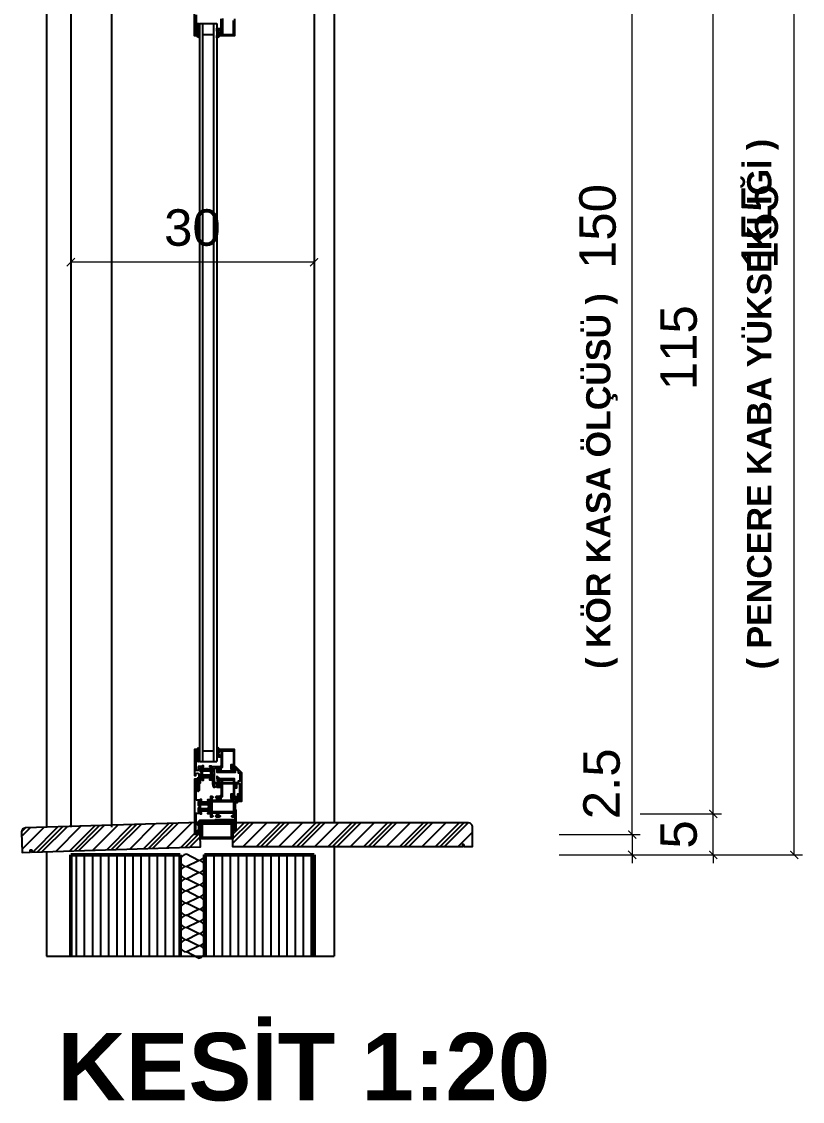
# Model space of a CAD drawing. Extents: x 386248 to 427517, y 4539405 to 4542296.
# Drawn here: x 414669.4 to 414910.2, y 4541686.1 to 4542019 of the extents above; entities that cross this region are included whole.
import ezdxf

# ---------------------------------------------------------------- set-up
doc = ezdxf.new("R2010")
doc.units = 0
for name, color, linetype, lineweight in [('DOGRAMA', 1, 'Continuous', 25), ('duvaar', 133, 'Continuous', 50), ('METAL', 251, 'Continuous', 25), ('olculer', 21, 'Continuous', 20), ('YAZI', 7, 'Continuous', 25)]:
    doc.layers.add(name, color=color, linetype=linetype, lineweight=lineweight)
doc.layers.add('Tarama', color=7, linetype='Continuous')
doc.styles.add('PıNaR', font='')
doc.styles.get("Standard").update_dxf_attribs({"font": 'arial.ttf'})
doc.styles.get('PıNaR').set_extended_font_data('Times New Roman Tur')
pattern_1 = [(45, (497098.47904, 4549194.28435), (-0.2209708691, 0.2209708691), []), (135, (497098.47904, 4549194.28435), (-0.2209708691, -0.2209708691), [])]
pattern_2 = [(45, (497098.47904, 4549343.28435), (-0.2209708691, 0.2209708691), []), (135, (497098.47904, 4549343.28435), (-0.2209708691, -0.2209708691), [])]

# ---------------------------------------------------------------- blocks, each defined once
blk = doc.blocks.new('_ArchTick')
at = {"color": 0, "linetype": 'ByBlock', "const_width": 0.15}
blk.add_lwpolyline([(-0.5, -0.5), (0.5, 0.5)], dxfattribs=at)

msp = doc.modelspace()

# ---------------------------------------------------------------- hatches: boundary and pattern name
at = {"layer": 'Tarama', "ltscale": 0.125}
h = msp.add_hatch(dxfattribs=at)
h.set_pattern_fill('ANSI37', color=256, scale=2.5, style=0)
h.set_pattern_definition(pattern_2)
h.paths.add_polyline_path([(414723.223, 4542015.508), (414723.522, 4542015.243), (414723.672, 4542015.236), (414723.72, 4542015.46), (414723.964, 4542015.494), (414724.08, 4542015.358), (414724.056, 4542014.58), (414723.61, 4542014.611), (414723.569, 4542014.583), (414723.711, 4542014.311), (414723.963, 4542014.196), (414724.246, 4542013.966), (414724.246, 4542018.074), (414724.036, 4542018.08), (414724.009, 4542017.325), (414723.678, 4542017.307), (414723.703, 4542017.557), (414723.533, 4542017.474), (414723.22, 4542017.216)])
h.paths.add_polyline_path([(414723.495, 4542015.78), (414723.507, 4542017.013), (414723.954, 4542017.005), (414724.036, 4542016.883), (414724.032, 4542015.828), (414723.93, 4542015.712), (414723.604, 4542015.712)], flags=16)
h = msp.add_hatch(dxfattribs=at)
h.set_pattern_fill('ANSI37', color=256, scale=2.5, style=0)
h.set_pattern_definition(pattern_2)
h.paths.add_polyline_path([(414729.685, 4542016.958), (414729.952, 4542016.708), (414730.072, 4542016.341), (414730.297, 4542015.869), (414730.371, 4542015.303), (414730.103, 4542015.27), (414730.093, 4542014.985), (414730.069, 4542014.678), (414730.142, 4542014.587), (414730.456, 4542014.617), (414730.484, 4542014.503), (414730.195, 4542014.243), (414729.736, 4542013.999), (414729.64, 4542014.005), (414729.651, 4542014.537), (414729.736, 4542014.792), (414729.793, 4542014.968), (414729.816, 4542015.512), (414729.787, 4542015.954), (414729.691, 4542016.226), (414729.657, 4542016.595), (414729.674, 4542016.912)])
h = msp.add_hatch(dxfattribs=at)
h.set_pattern_fill('ANSI37', color=256, scale=2.5, style=0)
h.set_pattern_definition(pattern_1)
h.paths.add_polyline_path([(414723.22, 4541791.989), (414723.533, 4541791.73), (414723.703, 4541791.648), (414723.678, 4541791.898), (414724.009, 4541791.88), (414724.036, 4541791.125), (414724.246, 4541791.131), (414724.246, 4541795.239), (414723.963, 4541795.009), (414723.711, 4541794.893), (414723.569, 4541794.621), (414723.61, 4541794.594), (414724.056, 4541794.625), (414724.08, 4541793.846), (414723.964, 4541793.71), (414723.72, 4541793.744), (414723.672, 4541793.969), (414723.522, 4541793.962), (414723.223, 4541793.697)])
h.paths.add_polyline_path([(414723.495, 4541793.425), (414723.604, 4541793.493), (414723.93, 4541793.493), (414724.032, 4541793.377), (414724.036, 4541792.322), (414723.954, 4541792.2), (414723.507, 4541792.191)], flags=16)
h = msp.add_hatch(dxfattribs=at)
h.set_pattern_fill('ANSI37', color=256, scale=2.5, style=0)
h.set_pattern_definition(pattern_1)
h.paths.add_polyline_path([(414729.685, 4541792.247), (414729.952, 4541792.497), (414730.072, 4541792.864), (414730.297, 4541793.335), (414730.371, 4541793.902), (414730.103, 4541793.935), (414730.093, 4541794.22), (414730.069, 4541794.527), (414730.142, 4541794.618), (414730.456, 4541794.588), (414730.484, 4541794.701), (414730.195, 4541794.962), (414729.736, 4541795.206), (414729.64, 4541795.2), (414729.651, 4541794.667), (414729.736, 4541794.412), (414729.793, 4541794.237), (414729.816, 4541793.693), (414729.787, 4541793.25), (414729.691, 4541792.978), (414729.657, 4541792.61), (414729.674, 4541792.293)])
h = msp.add_hatch(dxfattribs=at)
h.set_pattern_fill('ANSI37', color=256, scale=2.5, style=0)
h.set_pattern_definition(pattern_1)
h.paths.add_polyline_path([(414724.621, 4541787.658), (414724.746, 4541787.658), (414725.246, 4541787.946), (414727.746, 4541787.946), (414728.246, 4541787.658), (414728.371, 4541787.658), (414728.371, 4541788.946), (414728.246, 4541788.946), (414727.746, 4541788.658), (414725.246, 4541788.658), (414724.746, 4541788.946), (414724.621, 4541788.946)])
h = msp.add_hatch(dxfattribs=at)
h.set_pattern_fill('ANSI37', color=256, scale=2.5, style=0)
h.set_pattern_definition(pattern_1)
h.paths.add_polyline_path([(414724.621, 4541785.696), (414724.746, 4541785.696), (414725.246, 4541785.985), (414727.746, 4541785.985), (414728.246, 4541785.696), (414728.371, 4541785.696), (414728.371, 4541786.985), (414728.246, 4541786.985), (414727.746, 4541786.696), (414725.246, 4541786.696), (414724.746, 4541786.985), (414724.621, 4541786.985)])
h = msp.add_hatch(dxfattribs=at)
h.set_pattern_fill('ANSI37', color=256, scale=2.5, style=0)
h.set_pattern_definition(pattern_1)
h.paths.add_polyline_path([(414723.22, 4541782.864), (414723.533, 4541782.605), (414723.703, 4541782.523), (414723.678, 4541782.773), (414724.009, 4541782.755), (414724.036, 4541782), (414724.246, 4541782.006), (414724.246, 4541786.114), (414723.963, 4541785.884), (414723.711, 4541785.768), (414723.569, 4541785.496), (414723.61, 4541785.469), (414724.056, 4541785.5), (414724.08, 4541784.721), (414723.964, 4541784.585), (414723.72, 4541784.619), (414723.672, 4541784.844), (414723.522, 4541784.837), (414723.223, 4541784.572)])
h.paths.add_polyline_path([(414723.495, 4541784.3), (414723.604, 4541784.368), (414723.93, 4541784.368), (414724.032, 4541784.252), (414724.036, 4541783.197), (414723.954, 4541783.075), (414723.507, 4541783.066)], flags=16)
h = msp.add_hatch(dxfattribs=at)
h.set_pattern_fill('ANSI37', color=256, scale=2.5, style=0)
h.set_pattern_definition(pattern_1)
h.paths.add_polyline_path([(414729.685, 4541783.247), (414729.952, 4541783.497), (414730.072, 4541783.864), (414730.297, 4541784.335), (414730.371, 4541784.902), (414730.103, 4541784.935), (414730.093, 4541785.22), (414730.069, 4541785.527), (414730.142, 4541785.618), (414730.456, 4541785.588), (414730.484, 4541785.701), (414730.195, 4541785.962), (414729.736, 4541786.206), (414729.64, 4541786.2), (414729.651, 4541785.667), (414729.736, 4541785.412), (414729.793, 4541785.237), (414729.816, 4541784.693), (414729.787, 4541784.25), (414729.691, 4541783.978), (414729.657, 4541783.61), (414729.674, 4541783.293)])
h = msp.add_hatch(dxfattribs=at)
h.set_pattern_fill('ANSI37', color=256, scale=2.5, style=0)
h.set_pattern_definition(pattern_1)
h.paths.add_polyline_path([(414736.023, 4541779.794), (414736.004, 4541780.008), (414735.77, 4541780.047), (414735.731, 4541779.911), (414735.825, 4541778.632), (414735.722, 4541778.543), (414735.634, 4541778.551), (414735.59, 4541778.558), (414735.472, 4541779.301), (414735.443, 4541779.508), (414735.281, 4541779.485), (414735.296, 4541778.286), (414735.472, 4541778.197), (414735.906, 4541778.22), (414736.016, 4541778.271), (414736.024, 4541778.58), (414736.059, 4541779.347), (414736.389, 4541779.39), (414736.41, 4541779.337), (414736.42, 4541779.214), (414736.415, 4541779.071), (414736.516, 4541778.996), (414736.731, 4541779.008), (414736.78, 4541779.081), (414736.824, 4541779.208), (414736.843, 4541779.865), (414736.829, 4541780.076), (414736.731, 4541780.144), (414736.496, 4541780.144), (414736.412, 4541780.066), (414736.412, 4541779.875), (414736.265, 4541779.836)])
h.paths.add_polyline_path([(414736.512, 4541779.737), (414736.682, 4541779.779), (414736.724, 4541779.676), (414736.688, 4541779.464), (414736.597, 4541779.403), (414736.506, 4541779.428), (414736.494, 4541779.561)], flags=16)
h = msp.add_hatch(dxfattribs=at)
h.set_pattern_fill('ANSI37', color=256, scale=2.5, style=0)
h.set_pattern_definition(pattern_1)
h.paths.add_polyline_path([(414723.996, 4541777.283), (414724.121, 4541777.283), (414724.621, 4541777.571), (414727.121, 4541777.571), (414727.621, 4541777.283), (414727.746, 4541777.283), (414727.746, 4541778.571), (414727.621, 4541778.571), (414727.121, 4541778.283), (414724.621, 4541778.283), (414724.121, 4541778.571), (414723.996, 4541778.571)])
h = msp.add_hatch(dxfattribs=at)
h.set_pattern_fill('ANSI37', color=256, scale=2.5, style=0)
h.set_pattern_definition(pattern_1)
h.paths.add_polyline_path([(414723.996, 4541775.321), (414724.121, 4541775.321), (414724.621, 4541775.61), (414727.121, 4541775.61), (414727.621, 4541775.321), (414727.746, 4541775.321), (414727.746, 4541776.61), (414727.621, 4541776.61), (414727.121, 4541776.321), (414724.621, 4541776.321), (414724.121, 4541776.61), (414723.996, 4541776.61)])
h = msp.add_hatch(dxfattribs=at)
h.set_pattern_fill('PLASTI', color=256, scale=31.25, angle=45, style=0)
h.set_pattern_definition([(45, (497098.479, 4549133.034), (-5.5242717, 5.5242717), []), (45, (497097.7885, 4549133.725), (-5.5242717, 5.5242717), []), (45, (497097.098, 4549134.4154), (-5.5242717, 5.5242717), []), (45, (497095.026, 4549136.487), (-5.5242717, 5.5242717), [])])
edge = h.paths.add_edge_path()
edge.add_line((414724.386, 4541772.068), (414670.586, 4541770.368))
edge.add_arc((414670.675, 4541769.122), 1.25, 94.08511, 181.78991)
edge.add_line((414669.425, 4541769.083), (414669.621, 4541762.835))
edge.add_line((414669.621, 4541762.835), (414672.119, 4541762.913))
edge.add_line((414672.119, 4541762.913), (414672.104, 4541763.412))
edge.add_arc((414672.354, 4541763.42), 0.25, 1.79052, 181.7893, ccw=False)
edge.add_line((414672.603, 4541763.428), (414672.619, 4541762.928))
edge.add_line((414672.619, 4541762.928), (414724.621, 4541764.571))
edge.add_line((414724.621, 4541764.571), (414724.386, 4541772.068))
h = msp.add_hatch(dxfattribs=at)
h.set_pattern_fill('ANSI37', color=256, scale=2.5, style=0)
h.set_pattern_definition(pattern_1)
edge = h.paths.add_edge_path()
edge.add_line((414723.996, 4541768.446), (414724.621, 4541768.446))
edge.add_line((414724.621, 4541768.446), (414724.621, 4541772.071))
edge.add_line((414724.621, 4541772.071), (414734.621, 4541772.071))
edge.add_line((414734.621, 4541772.071), (414734.621, 4541769.696))
edge.add_line((414734.621, 4541769.696), (414735.246, 4541769.696))
edge.add_line((414735.246, 4541769.696), (414735.246, 4541772.196))
edge.add_arc((414734.746, 4541772.196), 0.5, 0, 90)
edge.add_line((414734.746, 4541772.696), (414724.496, 4541772.696))
edge.add_arc((414724.496, 4541772.196), 0.5, 90, 180)
edge.add_line((414723.996, 4541772.196), (414723.996, 4541768.446))
h = msp.add_hatch(dxfattribs=at)
h.set_pattern_fill('PLASTI', color=256, scale=31.25, angle=45, style=0)
h.set_pattern_definition([(45, (206597.895, 4510063.1736), (-5.52427173, 5.52427173), []), (45, (206597.204, 4510063.864), (-5.52427173, 5.52427173), []), (45, (206596.514, 4510064.555), (-5.52427173, 5.52427173), []), (45, (206594.442, 4510066.626), (-5.52427173, 5.52427173), [])])
edge = h.paths.add_edge_path()
edge.add_line((414734.621, 4541772.071), (414807.171, 4541772.071))
edge.add_arc((414807.121, 4541770.822), 1.25, 360, 87.7048, ccw=False)
edge.add_line((414808.371, 4541770.822), (414808.371, 4541764.571))
edge.add_line((414808.371, 4541764.571), (414805.871, 4541764.571))
edge.add_line((414805.871, 4541764.571), (414805.871, 4541765.071))
edge.add_arc((414805.621, 4541765.071), 0.25, 0.00061, 179.99939)
edge.add_line((414805.371, 4541765.071), (414805.371, 4541764.571))
edge.add_line((414805.371, 4541764.571), (414734.621, 4541764.571))
edge.add_line((414734.621, 4541764.571), (414734.621, 4541772.071))
at = {"layer": 'Tarama'}
h = msp.add_hatch(dxfattribs=at)
h.set_pattern_fill('LINE', color=256, scale=20, angle=90, style=0)
h.set_pattern_definition([(90, (398116.3495, 4488894.4425), (-2.5, -2e-11), [])])
h.paths.add_polyline_path([(414718.371, 4541762.071), (414684.621, 4541762.071), (414684.621, 4541730.821), (414718.371, 4541730.821)])
h.paths.add_polyline_path([(414759.621, 4541762.071), (414725.893, 4541762.071, -0.0214653), (414725.871, 4541761.911), (414725.871, 4541758.836, -0.0920337), (414725.871, 4541758.149), (414725.871, 4541755.074, -0.0920337), (414725.871, 4541754.387), (414725.871, 4541751.312, -0.0920337), (414725.871, 4541750.626), (414725.871, 4541747.584, -0.1003481), (414725.871, 4541746.836), (414725.871, 4541743.822, -0.1003481), (414725.871, 4541743.074), (414725.871, 4541740.06, -0.1003481), (414725.871, 4541739.312), (414725.871, 4541736.298, -0.1003481), (414725.871, 4541735.55), (414725.871, 4541732.536, -0.1003481), (414725.871, 4541731.788), (414725.871, 4541730.821), (414759.621, 4541730.821)])

# ---------------------------------------------------------------- linework, layer by layer
at = {"layer": 'DOGRAMA', "ltscale": 0.125}
for p, q in [((414759.621, 4542143.321, 62.5), (414759.621, 4541772.071, 62.5)), ((414765.871, 4542143.321, 62.5), (414765.871, 4541772.071, 62.5)), ((414677.121, 4542142.071, 62.5), (414677.121, 4541770.575, 62.5)), ((414684.621, 4542142.071, 62.5), (414684.621, 4541770.575, 62.5)), ((414697.121, 4542142.071, 62.5), (414697.121, 4541770.575, 62.5))]:
    msp.add_line(p, q, dxfattribs=at)
at = {"layer": 'DOGRAMA', "ltscale": 0.125, "elevation": 62.5}
for points in [[(414723.246, 4542021.134), (414723.246, 4542018.071), (414723.746, 4542018.071), (414723.746, 4542018.384), (414723.996, 4542018.384), (414723.996, 4542017.384), (414723.746, 4542017.384), (414723.746, 4542017.696), (414723.121, 4542017.696), (414723.121, 4542015.009), (414723.746, 4542015.009), (414723.746, 4542015.384), (414723.996, 4542015.384), (414723.996, 4542014.634), (414722.746, 4542014.634), (414722.746, 4542022.634)], [(414735.121, 4542019.884), (414735.121, 4542014.634), (414730.121, 4542014.634), (414730.121, 4542015.259), (414730.496, 4542015.259), (414730.496, 4542015.009), (414730.996, 4542015.009), (414730.996, 4542016.509), (414730.496, 4542016.509), (414730.496, 4542016.259), (414730.121, 4542016.259), (414730.121, 4542016.884), (414730.996, 4542016.884), (414730.996, 4542019.884)], [(414731.371, 4542020.009), (414731.371, 4542015.009), (414734.746, 4542015.009), (414734.746, 4542019.384)]]:
    msp.add_lwpolyline(points, dxfattribs=at)
for points in [[(414723.223, 4542015.508), (414723.22, 4542017.216), (414723.533, 4542017.474), (414723.703, 4542017.557), (414723.687, 4542017.398), (414723.757, 4542017.311), (414724.009, 4542017.325), (414724.036, 4542018.08), (414724.246, 4542018.074), (414724.246, 4542013.966), (414723.963, 4542014.196), (414723.711, 4542014.311), (414723.569, 4542014.583), (414723.61, 4542014.611), (414724.004, 4542014.583), (414724.058, 4542014.658), (414724.08, 4542015.358), (414723.964, 4542015.494), (414723.72, 4542015.46), (414723.672, 4542015.236), (414723.522, 4542015.243)], [(414723.954, 4542017.005), (414723.58, 4542017.012), (414723.506, 4542016.917), (414723.495, 4542015.78), (414723.604, 4542015.712), (414723.93, 4542015.712), (414724.032, 4542015.828), (414724.036, 4542016.883)], [(414729.685, 4542016.958), (414729.952, 4542016.708), (414730.072, 4542016.341), (414730.297, 4542015.869), (414730.371, 4542015.303), (414730.103, 4542015.27), (414730.093, 4542014.985), (414730.069, 4542014.678), (414730.142, 4542014.587), (414730.456, 4542014.617), (414730.484, 4542014.503), (414730.195, 4542014.243), (414729.736, 4542013.999), (414729.64, 4542014.005), (414729.651, 4542014.537), (414729.736, 4542014.792), (414729.793, 4542014.968), (414729.816, 4542015.512), (414729.787, 4542015.954), (414729.691, 4542016.226), (414729.657, 4542016.595), (414729.674, 4542016.912)], [(414723.223, 4541793.697), (414723.22, 4541791.989), (414723.533, 4541791.73), (414723.703, 4541791.648), (414723.687, 4541791.807), (414723.757, 4541791.894), (414724.009, 4541791.88), (414724.036, 4541791.125), (414724.246, 4541791.131), (414724.246, 4541795.239), (414723.963, 4541795.009), (414723.711, 4541794.893), (414723.569, 4541794.621), (414723.61, 4541794.594), (414724.004, 4541794.621), (414724.058, 4541794.547), (414724.08, 4541793.846), (414723.964, 4541793.71), (414723.72, 4541793.744), (414723.672, 4541793.969), (414723.522, 4541793.962)], [(414723.954, 4541792.2), (414723.58, 4541792.193), (414723.506, 4541792.288), (414723.495, 4541793.425), (414723.604, 4541793.493), (414723.93, 4541793.493), (414724.032, 4541793.377), (414724.036, 4541792.322)], [(414723.495, 4541793.425), (414723.604, 4541793.493), (414723.93, 4541793.493), (414724.032, 4541793.377), (414724.036, 4541792.322), (414723.954, 4541792.2), (414723.58, 4541792.193), (414723.506, 4541792.288)], [(414729.685, 4541792.247), (414729.952, 4541792.497), (414730.072, 4541792.864), (414730.297, 4541793.335), (414730.371, 4541793.902), (414730.103, 4541793.935), (414730.093, 4541794.22), (414730.069, 4541794.527), (414730.142, 4541794.618), (414730.456, 4541794.588), (414730.484, 4541794.701), (414730.195, 4541794.962), (414729.736, 4541795.206), (414729.64, 4541795.2), (414729.651, 4541794.667), (414729.736, 4541794.412), (414729.793, 4541794.237), (414729.816, 4541793.693), (414729.787, 4541793.25), (414729.691, 4541792.978), (414729.657, 4541792.61), (414729.674, 4541792.293)], [(414725.246, 4541788.658), (414724.746, 4541788.946), (414724.621, 4541788.946), (414724.621, 4541787.658), (414724.746, 4541787.658), (414725.246, 4541787.946), (414727.746, 4541787.946), (414728.246, 4541787.658), (414728.371, 4541787.658), (414728.371, 4541788.946), (414728.246, 4541788.946), (414727.746, 4541788.658)], [(414725.246, 4541786.696), (414724.746, 4541786.985), (414724.621, 4541786.985), (414724.621, 4541785.696), (414724.746, 4541785.696), (414725.246, 4541785.985), (414727.746, 4541785.985), (414728.246, 4541785.696), (414728.371, 4541785.696), (414728.371, 4541786.985), (414728.246, 4541786.985), (414727.746, 4541786.696)], [(414728.871, 4541788.821), (414729.621, 4541788.821), (414729.621, 4541787.571), (414735.371, 4541787.571), (414735.371, 4541788.791), (414736.246, 4541787.916), (414736.246, 4541787.416), (414736.746, 4541787.416), (414736.746, 4541784.821), (414736.246, 4541784.821), (414736.246, 4541784.321), (414728.871, 4541784.321)], [(414723.246, 4541778.946), (414723.246, 4541782.009), (414723.746, 4541782.009), (414723.746, 4541781.696), (414723.996, 4541781.696), (414723.996, 4541782.696), (414723.746, 4541782.696), (414723.746, 4541782.384), (414723.121, 4541782.384), (414723.121, 4541785.071), (414723.746, 4541785.071), (414723.746, 4541784.696), (414723.996, 4541784.696), (414723.996, 4541785.446), (414722.746, 4541785.446), (414722.746, 4541768.446), (414723.996, 4541768.446), (414723.996, 4541769.196), (414723.746, 4541769.196), (414723.746, 4541768.821), (414723.121, 4541768.821), (414723.121, 4541771.509), (414723.746, 4541771.509), (414723.746, 4541771.196), (414723.996, 4541771.196), (414723.996, 4541772.196), (414723.746, 4541772.196), (414723.746, 4541771.884), (414723.246, 4541771.884), (414723.246, 4541774.946), (414724.246, 4541774.946), (414724.496, 4541774.696), (414724.871, 4541774.696), (414724.871, 4541775.071), (414724.621, 4541775.321), (414724.621, 4541775.61), (414724.121, 4541775.321), (414723.996, 4541775.321), (414723.996, 4541776.61), (414724.121, 4541776.61), (414724.621, 4541776.321), (414724.621, 4541776.821), (414724.496, 4541776.946), (414724.621, 4541777.071), (414724.621, 4541777.571), (414724.121, 4541777.283), (414723.996, 4541777.283), (414723.996, 4541778.571), (414724.121, 4541778.571), (414724.621, 4541778.283), (414724.621, 4541778.571), (414724.871, 4541778.821), (414724.871, 4541779.196), (414724.496, 4541779.196), (414724.246, 4541778.946)], [(414723.223, 4541784.572), (414723.22, 4541782.864), (414723.533, 4541782.605), (414723.703, 4541782.523), (414723.687, 4541782.682), (414723.757, 4541782.769), (414724.009, 4541782.755), (414724.036, 4541782), (414724.246, 4541782.006), (414724.246, 4541786.114), (414723.963, 4541785.884), (414723.711, 4541785.768), (414723.569, 4541785.496), (414723.61, 4541785.469), (414724.004, 4541785.496), (414724.058, 4541785.422), (414724.08, 4541784.721), (414723.964, 4541784.585), (414723.72, 4541784.619), (414723.672, 4541784.844), (414723.522, 4541784.837)], [(414723.954, 4541783.075), (414723.58, 4541783.068), (414723.506, 4541783.163), (414723.495, 4541784.3), (414723.604, 4541784.368), (414723.93, 4541784.368), (414724.032, 4541784.252), (414724.036, 4541783.197)], [(414723.495, 4541784.3), (414723.604, 4541784.368), (414723.93, 4541784.368), (414724.032, 4541784.252), (414724.036, 4541783.197), (414723.954, 4541783.075), (414723.58, 4541783.068), (414723.506, 4541783.163)], [(414729.685, 4541783.247), (414729.952, 4541783.497), (414730.072, 4541783.864), (414730.297, 4541784.335), (414730.371, 4541784.902), (414730.103, 4541784.935), (414730.093, 4541785.22), (414730.069, 4541785.527), (414730.142, 4541785.618), (414730.456, 4541785.588), (414730.484, 4541785.701), (414730.195, 4541785.962), (414729.736, 4541786.206), (414729.64, 4541786.2), (414729.651, 4541785.667), (414729.736, 4541785.412), (414729.793, 4541785.237), (414729.816, 4541784.693), (414729.787, 4541784.25), (414729.691, 4541783.978), (414729.657, 4541783.61), (414729.674, 4541783.293)], [(414736.023, 4541779.794), (414736.004, 4541780.008), (414735.77, 4541780.047), (414735.731, 4541779.911), (414735.825, 4541778.632), (414735.722, 4541778.543), (414735.634, 4541778.551), (414735.59, 4541778.558), (414735.472, 4541779.301), (414735.443, 4541779.508), (414735.281, 4541779.485), (414735.296, 4541778.286), (414735.472, 4541778.197), (414735.906, 4541778.22), (414736.016, 4541778.271), (414736.024, 4541778.58), (414736.059, 4541779.347), (414736.389, 4541779.39), (414736.41, 4541779.337), (414736.42, 4541779.214), (414736.415, 4541779.071), (414736.516, 4541778.996), (414736.731, 4541779.008), (414736.78, 4541779.081), (414736.824, 4541779.208), (414736.843, 4541779.865), (414736.829, 4541780.076), (414736.731, 4541780.144), (414736.496, 4541780.144), (414736.412, 4541780.066), (414736.412, 4541779.875), (414736.265, 4541779.836)], [(414736.512, 4541779.737), (414736.682, 4541779.779), (414736.724, 4541779.676), (414736.688, 4541779.464), (414736.597, 4541779.403), (414736.506, 4541779.428), (414736.494, 4541779.561)], [(414724.621, 4541778.283), (414724.121, 4541778.571), (414723.996, 4541778.571), (414723.996, 4541777.283), (414724.121, 4541777.283), (414724.621, 4541777.571), (414727.121, 4541777.571), (414727.621, 4541777.283), (414727.746, 4541777.283), (414727.746, 4541778.571), (414727.621, 4541778.571), (414727.121, 4541778.283)], [(414724.621, 4541776.321), (414724.121, 4541776.61), (414723.996, 4541776.61), (414723.996, 4541775.321), (414724.121, 4541775.321), (414724.621, 4541775.61), (414727.121, 4541775.61), (414727.621, 4541775.321), (414727.746, 4541775.321), (414727.746, 4541776.61), (414727.621, 4541776.61), (414727.121, 4541776.321)], [(414728.246, 4541775.321), (414728.246, 4541778.571), (414734.746, 4541778.571), (414734.746, 4541775.321)], [(414735.246, 4541769.696), (414735.246, 4541772.696), (414729.246, 4541772.696), (414729.246, 4541772.946), (414735.246, 4541772.946), (414735.246, 4541775.946), (414735.496, 4541775.946), (414735.496, 4541769.696)]]:
    msp.add_lwpolyline(points, close=True, dxfattribs=at)
for points in [[(414723.871, 4541789.321), (414723.871, 4541788.071), (414723.246, 4541788.071), (414723.246, 4541791.134), (414723.746, 4541791.134), (414723.746, 4541790.821), (414723.996, 4541790.821), (414723.996, 4541791.821), (414723.746, 4541791.821), (414723.746, 4541791.509), (414723.121, 4541791.509), (414723.121, 4541794.196), (414723.746, 4541794.196), (414723.746, 4541793.821), (414723.996, 4541793.821), (414723.996, 4541794.571), (414722.746, 4541794.571), (414722.746, 4541786.571), (414723.121, 4541786.571), (414723.121, 4541786.821, -1), (414724.121, 4541786.821), (414724.121, 4541784.321), (414724.621, 4541784.321), (414724.621, 4541785.321), (414724.871, 4541785.321), (414725.121, 4541785.071), (414725.496, 4541785.071), (414725.496, 4541785.446), (414725.246, 4541785.696), (414725.246, 4541785.985), (414724.746, 4541785.696), (414724.621, 4541785.696), (414724.621, 4541786.985), (414724.746, 4541786.985), (414725.246, 4541786.696), (414725.246, 4541787.196), (414725.121, 4541787.321), (414725.246, 4541787.446), (414725.246, 4541787.946), (414724.746, 4541787.658), (414724.621, 4541787.658), (414724.621, 4541788.946), (414724.746, 4541788.946), (414725.246, 4541788.658), (414725.246, 4541788.946), (414725.496, 4541789.196), (414725.496, 4541789.571), (414725.121, 4541789.571), (414724.871, 4541789.321)], [(414733.996, 4541788.509, 0.4142136), (414734.183, 4541788.321), (414734.218, 4541788.321, 0.3394543), (414734.399, 4541788.46), (414734.496, 4541788.821), (414734.371, 4541788.821), (414734.371, 4541789.446), (414734.746, 4541789.446), (414734.746, 4541789.321), (414735.121, 4541789.321), (414735.121, 4541794.571), (414730.121, 4541794.571), (414730.121, 4541793.946), (414730.496, 4541793.946), (414730.496, 4541794.196), (414730.996, 4541794.196), (414730.996, 4541792.696), (414730.496, 4541792.696), (414730.496, 4541792.946), (414730.121, 4541792.946), (414730.121, 4541792.321), (414730.996, 4541792.321), (414730.996, 4541789.321), (414730.621, 4541789.321), (414730.621, 4541788.821), (414730.371, 4541788.821), (414730.568, 4541788.085, 0.3394543), (414730.749, 4541787.946), (414730.808, 4541787.946, 0.4142136), (414730.996, 4541788.134), (414730.996, 4541788.946), (414731.121, 4541788.946, 0.4142136), (414731.371, 4541789.196), (414731.371, 4541794.196), (414734.746, 4541794.196), (414734.746, 4541789.821), (414733.996, 4541789.821)], [(414730.621, 4541783.071, -0.414213), (414730.371, 4541782.821), (414729.746, 4541782.821), (414729.746, 4541783.946), (414728.759, 4541783.946), (414729.01, 4541783.01, -0.4931454), (414728.865, 4541782.821), (414728.787, 4541782.821, -0.3394543), (414728.642, 4541782.932), (414728.371, 4541783.946), (414728.371, 4541785.321), (414728.121, 4541785.321), (414727.871, 4541785.071), (414727.496, 4541785.071), (414727.496, 4541785.446), (414727.746, 4541785.696), (414727.746, 4541785.985), (414728.246, 4541785.696), (414728.371, 4541785.696), (414728.371, 4541786.985), (414728.246, 4541786.985), (414727.746, 4541786.696), (414727.746, 4541787.196), (414727.871, 4541787.321), (414727.746, 4541787.446), (414727.746, 4541787.946), (414728.246, 4541787.658), (414728.371, 4541787.658), (414728.371, 4541788.946), (414728.246, 4541788.946), (414727.746, 4541788.658), (414727.746, 4541788.946), (414727.496, 4541789.196), (414727.496, 4541789.571), (414727.871, 4541789.571), (414728.121, 4541789.321), (414730.371, 4541789.321, -0.4142136), (414730.621, 4541789.071), (414730.621, 4541788.821), (414730.121, 4541788.821), (414730.121, 4541787.946), (414734.871, 4541787.946), (414734.871, 4541788.821), (414734.371, 4541788.821), (414734.371, 4541789.071, -0.4142136), (414734.621, 4541789.321), (414735.371, 4541789.321), (414737.246, 4541787.446), (414737.246, 4541778.571), (414736.121, 4541778.571), (414736.121, 4541779.321), (414736.371, 4541779.321), (414736.371, 4541778.946), (414736.871, 4541778.946), (414736.871, 4541780.196), (414736.371, 4541780.196), (414736.371, 4541779.884), (414736.121, 4541779.884), (414736.121, 4541780.884), (414736.371, 4541780.884), (414736.371, 4541780.571), (414736.746, 4541780.571), (414736.746, 4541783.946), (414735.746, 4541783.946), (414735.746, 4541782.696), (414735.121, 4541782.696, -0.4142136), (414734.871, 4541782.946), (414734.871, 4541783.071), (414735.371, 4541783.071), (414735.371, 4541783.946), (414730.121, 4541783.946), (414730.121, 4541783.196), (414730.621, 4541783.196)], [(414733.996, 4541779.509, 0.4142136), (414734.183, 4541779.321), (414734.218, 4541779.321, 0.3394543), (414734.399, 4541779.46), (414734.496, 4541779.821), (414734.371, 4541779.821), (414734.371, 4541780.446), (414734.746, 4541780.446), (414734.746, 4541780.321), (414735.121, 4541780.321), (414735.121, 4541785.571), (414730.121, 4541785.571), (414730.121, 4541784.946), (414730.496, 4541784.946), (414730.496, 4541785.196), (414730.996, 4541785.196), (414730.996, 4541783.696), (414730.496, 4541783.696), (414730.496, 4541783.946), (414730.121, 4541783.946), (414730.121, 4541783.321), (414730.996, 4541783.321), (414730.996, 4541780.321), (414730.621, 4541780.321), (414730.621, 4541779.821), (414730.371, 4541779.821), (414730.568, 4541779.085, 0.3394543), (414730.749, 4541778.946), (414730.808, 4541778.946, 0.4142136), (414730.996, 4541779.134), (414730.996, 4541779.946), (414731.121, 4541779.946, 0.4142136), (414731.371, 4541780.196), (414731.371, 4541785.196), (414734.746, 4541785.196), (414734.746, 4541780.821), (414733.996, 4541780.821)], [(414730.621, 4541773.946, -0.414213), (414730.371, 4541773.696), (414729.621, 4541773.696, -0.4142136), (414729.371, 4541773.946), (414729.371, 4541774.071), (414729.621, 4541774.071), (414729.621, 4541774.946), (414728.121, 4541774.946), (414728.121, 4541774.071), (414728.371, 4541774.071), (414728.371, 4541773.946, -0.4142136), (414728.121, 4541773.696), (414727.746, 4541773.696), (414727.746, 4541774.946), (414727.496, 4541774.946), (414727.246, 4541774.696), (414726.871, 4541774.696), (414726.871, 4541775.071), (414727.121, 4541775.321), (414727.121, 4541775.61), (414727.621, 4541775.321), (414727.746, 4541775.321), (414727.746, 4541776.61), (414727.621, 4541776.61), (414727.121, 4541776.321), (414727.121, 4541776.821), (414727.246, 4541776.946), (414727.121, 4541777.071), (414727.121, 4541777.571), (414727.621, 4541777.283), (414727.746, 4541777.283), (414727.746, 4541778.571), (414727.621, 4541778.571), (414727.121, 4541778.283), (414727.121, 4541778.571), (414726.871, 4541778.821), (414726.871, 4541779.196), (414727.246, 4541779.196), (414727.496, 4541778.946), (414727.746, 4541778.946), (414727.746, 4541780.196), (414728.121, 4541780.196, -0.4142136), (414728.371, 4541779.946), (414728.371, 4541779.821), (414728.121, 4541779.821), (414728.121, 4541778.946), (414729.621, 4541778.946), (414729.621, 4541779.821), (414729.371, 4541779.821), (414729.371, 4541779.946, -0.4142136), (414729.621, 4541780.196), (414730.371, 4541780.196, -0.4142136), (414730.621, 4541779.946), (414730.621, 4541779.821), (414730.121, 4541779.821), (414730.121, 4541778.946), (414734.746, 4541778.946), (414734.746, 4541779.821), (414734.246, 4541779.821), (414734.246, 4541779.946, -0.4142136), (414734.496, 4541780.196), (414735.246, 4541780.196), (414735.246, 4541773.696), (414734.496, 4541773.696, -0.4142136), (414734.246, 4541773.946), (414734.246, 4541774.071), (414734.746, 4541774.071), (414734.746, 4541774.946), (414730.121, 4541774.946), (414730.121, 4541774.071), (414730.621, 4541774.071)], [(414723.996, 4541768.446), (414724.621, 4541768.446), (414724.621, 4541772.071), (414734.621, 4541772.071), (414734.621, 4541769.696), (414735.246, 4541769.696), (414735.246, 4541772.196, 0.4142136), (414734.746, 4541772.696), (414724.496, 4541772.696, 0.4142136), (414723.996, 4541772.196)]]:
    msp.add_lwpolyline(points, format="xyb", close=True, dxfattribs=at)
at = {"layer": 'duvaar'}
for p, q in [((414718.371, 4541762.071, 62.5), (414684.621, 4541762.071, 62.5)), ((414684.621, 4541762.071, 62.5), (414684.621, 4541730.821, 62.5)), ((414718.371, 4541762.071, 62.5), (414718.371, 4541730.821, 62.5)), ((414759.621, 4541762.071, 62.5), (414725.871, 4541762.071, 62.5)), ((414725.871, 4541762.071, 62.5), (414725.871, 4541730.821, 62.5)), ((414759.621, 4541762.071, 62.5), (414759.621, 4541730.821, 62.5))]:
    msp.add_line(p, q, dxfattribs=at)
at = {"layer": 'METAL'}
msp.add_line((414677.121, 4541730.821, 62.5), (414765.871, 4541730.821, 62.5), dxfattribs=at)
at = {"layer": 'METAL', "ltscale": 0.125, "elevation": 62.5}
msp.add_lwpolyline([(414723.495, 4542015.78), (414723.604, 4542015.712), (414723.93, 4542015.712), (414724.032, 4542015.828), (414724.036, 4542016.883), (414723.954, 4542017.005), (414723.58, 4542017.012), (414723.506, 4542016.917)], close=True, dxfattribs=at)
for points in [[(414724.386, 4541772.068), (414670.586, 4541770.368, 0.4025287), (414669.425, 4541769.083), (414669.621, 4541762.835), (414672.119, 4541762.913), (414672.104, 4541763.412, -0.9999893), (414672.603, 4541763.428), (414672.619, 4541762.928), (414724.621, 4541764.571)], [(414734.621, 4541772.071), (414807.171, 4541772.071, -0.4025287), (414808.371, 4541770.822), (414808.371, 4541764.571), (414805.871, 4541764.571), (414805.871, 4541765.071, 0.9999893), (414805.371, 4541765.071), (414805.371, 4541764.571), (414734.621, 4541764.571)]]:
    msp.add_lwpolyline(points, format="xyb", close=True, dxfattribs=at)
at = {"layer": 'METAL', "elevation": 62.5}
for points in [[(414724.621, 4541772.071), (414734.621, 4541772.071), (414734.621, 4541767.071), (414724.621, 4541767.071)], [(414734.121, 4541767.571), (414734.121, 4541771.571), (414725.121, 4541771.571), (414725.121, 4541767.571)]]:
    msp.add_lwpolyline(points, close=True, dxfattribs=at)
at = {"layer": 'olculer'}
for p, q in [((414907.74, 4541762.071, 62.5), (414907.74, 4542149.571, 62.5)), ((414857.74, 4541768.321, 62.5), (414857.74, 4542143.321, 62.5)), ((414684.621, 4542091.618, 62.5), (414684.621, 4541942.305, 62.5)), ((414759.621, 4542091.618, 62.5), (414759.621, 4541942.305, 62.5)), ((414882.74, 4541774.696, 62.5), (414882.74, 4542062.196, 62.5)), ((414759.621, 4541944.805, 62.5), (414684.621, 4541944.805, 62.5)), ((414882.74, 4541774.696, 62.5), (414882.74, 4541777.196, 62.5)), ((414860.24, 4541774.696, 62.5), (414885.24, 4541774.696, 62.5)), ((414862.74, 4541774.696, 62.5), (414885.24, 4541774.696, 62.5)), ((414882.74, 4541762.071, 62.5), (414882.74, 4541774.696, 62.5)), ((414857.74, 4541768.321, 62.5), (414857.74, 4541770.821, 62.5)), ((414835.24, 4541768.321, 62.5), (414860.24, 4541768.321, 62.5)), ((414835.24, 4541768.321, 62.5), (414860.24, 4541768.321, 62.5)), ((414857.74, 4541768.321, 62.5), (414857.74, 4541762.071, 62.5)), ((414835.24, 4541762.071, 62.5), (414860.24, 4541762.071, 62.5)), ((414857.74, 4541762.071, 62.5), (414857.74, 4541759.571, 62.5)), ((414860.24, 4541762.071, 62.5), (414885.24, 4541762.071, 62.5)), ((414882.74, 4541762.071, 62.5), (414882.74, 4541759.571, 62.5)), ((414885.24, 4541762.071, 62.5), (414910.24, 4541762.071, 62.5))]:
    msp.add_line(p, q, dxfattribs=at)
at = {"layer": 'Tarama', "ltscale": 0.125}
for p, q in [((414724.246, 4542018.384, 62.5), (414724.246, 4541790.821, 62.5)), ((414724.246, 4542018.384, 62.5), (414729.621, 4542018.384, 62.5)), ((414725.246, 4542018.384, 62.5), (414725.246, 4541790.821, 62.5)), ((414728.621, 4542018.384, 62.5), (414728.621, 4541790.821, 62.5)), ((414729.621, 4542018.384, 62.5), (414729.621, 4541790.821, 62.5)), ((414725.246, 4542015.009, 62.5), (414728.621, 4542015.009, 62.5)), ((414725.246, 4541794.196, 62.5), (414728.621, 4541794.196, 62.5)), ((414724.246, 4541790.821, 62.5), (414729.621, 4541790.821, 62.5))]:
    msp.add_line(p, q, dxfattribs=at)
at = {"layer": 'Tarama'}
for p, q in [((414677.121, 4541763.071, 62.5), (414677.121, 4541730.821, 62.5)), ((414765.871, 4541764.571, 62.5), (414765.871, 4541730.821, 62.5)), ((414720.147, 4541758.474, 62.5), (414724.021, 4541760.374, 62.5)), ((414724.021, 4541760.374, 62.5), (414720.259, 4541762.255, 62.5)), ((414720.147, 4541754.712, 62.5), (414724.021, 4541756.612, 62.5)), ((414724.021, 4541756.612, 62.5), (414720.259, 4541758.493, 62.5)), ((414724.021, 4541752.85, 62.5), (414720.259, 4541754.731, 62.5)), ((414724.027, 4541752.853, 62.5), (414720.265, 4541754.734, 62.5)), ((414720.147, 4541750.95, 62.5), (414724.021, 4541752.85, 62.5)), ((414724.027, 4541749.091, 62.5), (414720.265, 4541750.972, 62.5)), ((414720.153, 4541747.191, 62.5), (414724.027, 4541749.091, 62.5)), ((414724.027, 4541745.329, 62.5), (414720.265, 4541747.21, 62.5)), ((414720.153, 4541743.429, 62.5), (414724.027, 4541745.329, 62.5)), ((414724.027, 4541741.567, 62.5), (414720.265, 4541743.448, 62.5)), ((414720.153, 4541739.667, 62.5), (414724.027, 4541741.567, 62.5)), ((414724.027, 4541737.805, 62.5), (414720.265, 4541739.686, 62.5)), ((414720.153, 4541735.905, 62.5), (414724.027, 4541737.805, 62.5)), ((414720.153, 4541735.905, 62.5), (414724.027, 4541737.805, 62.5)), ((414720.153, 4541732.143, 62.5), (414724.027, 4541734.043, 62.5)), ((414724.027, 4541734.043, 62.5), (414720.265, 4541735.924, 62.5)), ((414724.027, 4541730.281, 62.5), (414720.265, 4541732.162, 62.5))]:
    msp.add_line(p, q, dxfattribs=at)
for centre, start, end in [((414720.259, 4541760.374, 62.5), 90, 270), ((414724.021, 4541762.255, 62.5), 270, 0), ((414724.021, 4541758.493, 62.5), 270, 90), ((414720.259, 4541756.612, 62.5), 90, 270), ((414724.021, 4541754.731, 62.5), 270, 90), ((414720.265, 4541752.853, 62.5), 90, 270), ((414720.265, 4541749.091, 62.5), 90, 270), ((414724.021, 4541750.969, 62.5), 270, 90), ((414720.265, 4541745.329, 62.5), 90, 270), ((414724.027, 4541747.21, 62.5), 270, 90), ((414720.265, 4541741.567, 62.5), 90, 270), ((414724.027, 4541743.448, 62.5), 270, 90), ((414720.265, 4541737.805, 62.5), 90, 270), ((414724.027, 4541739.686, 62.5), 270, 90), ((414724.027, 4541735.924, 62.5), 270, 90), ((414720.265, 4541734.043, 62.5), 90, 270), ((414724.027, 4541732.162, 62.5), 270, 90)]:
    msp.add_arc(centre, 1.881, start, end, dxfattribs=at)

# ---------------------------------------------------------------- block references
at = {"layer": 'olculer', "xscale": 2.5, "yscale": 2.5, "zscale": 2.5}
for p, rotation in [((414684.621, 4541944.805, 62.5), 179.9999999999899), ((414882.74, 4541774.696, 62.5), 269.9999999998648), ((414882.74, 4541774.696, 62.5), 269.9999999998648), ((414857.74, 4541768.321, 62.5), 269.9999999998648), ((414857.74, 4541768.321, 62.5), 269.9999999998648), ((414857.74, 4541762.071, 62.5), 89.99999999986485), ((414882.74, 4541762.071, 62.5), 89.99999999986485), ((414907.74, 4541762.071, 62.5), 269.9999999998648)]:
    msp.add_blockref('_ArchTick', p, dxfattribs=dict(at, rotation=rotation))
msp.add_blockref('_ArchTick', (414759.621, 4541944.805, 62.5), dxfattribs=at)

# ---------------------------------------------------------------- texts
at = {"layer": 'olculer', "char_height": 11.25, "attachment_point": 5, "rotation": 90}
for s, insert in [('\\A1;150', (414847.115, 4541955.821, 62.5)), ('\\A1;155', (414897.115, 4541955.821, 62.5)), ('\\A1;115', (414872.115, 4541918.446, 62.5)), ('\\A1;2.5', (414848.356, 4541783.98, 62.5)), ('\\A1;5', (414872.115, 4541768.384, 62.5))]:
    msp.add_mtext(s, dxfattribs=dict(at, insert=insert))
at = {"layer": 'olculer', "insert": (414722.121, 4541955.43, 62.5), "char_height": 11.25, "attachment_point": 5}
msp.add_mtext('\\A1;30', dxfattribs=at)
at = {"layer": 'YAZI', "char_height": 7.5, "width": 4378.475, "attachment_point": 1, "rotation": 90, "style": 'PıNaR'}
for s, insert in [('\\fArial|b1|i0|c162|p34;( PENCERE KABA YÜKSEKLİĞİ )', (414893.193, 4541819.295, 62.5)), ('\\fArial|b1|i0|c162|p34;( KÖR KASA ÖLÇÜSÜ )', (414843.55, 4541819.444, 62.5))]:
    msp.add_mtext(s, dxfattribs=dict(at, insert=insert))
at = {"layer": 'YAZI', "insert": (414680.473, 4541707.196, 62.5), "char_height": 20.8325, "width": 4383.475, "attachment_point": 1, "style": 'PıNaR'}
msp.add_mtext('\\fArial Tur|b1|i0|c162|p34;KESİT\\fArial|b1|i0|c162|p34; 1:20', dxfattribs=at)

doc.saveas('drawing.dxf')
